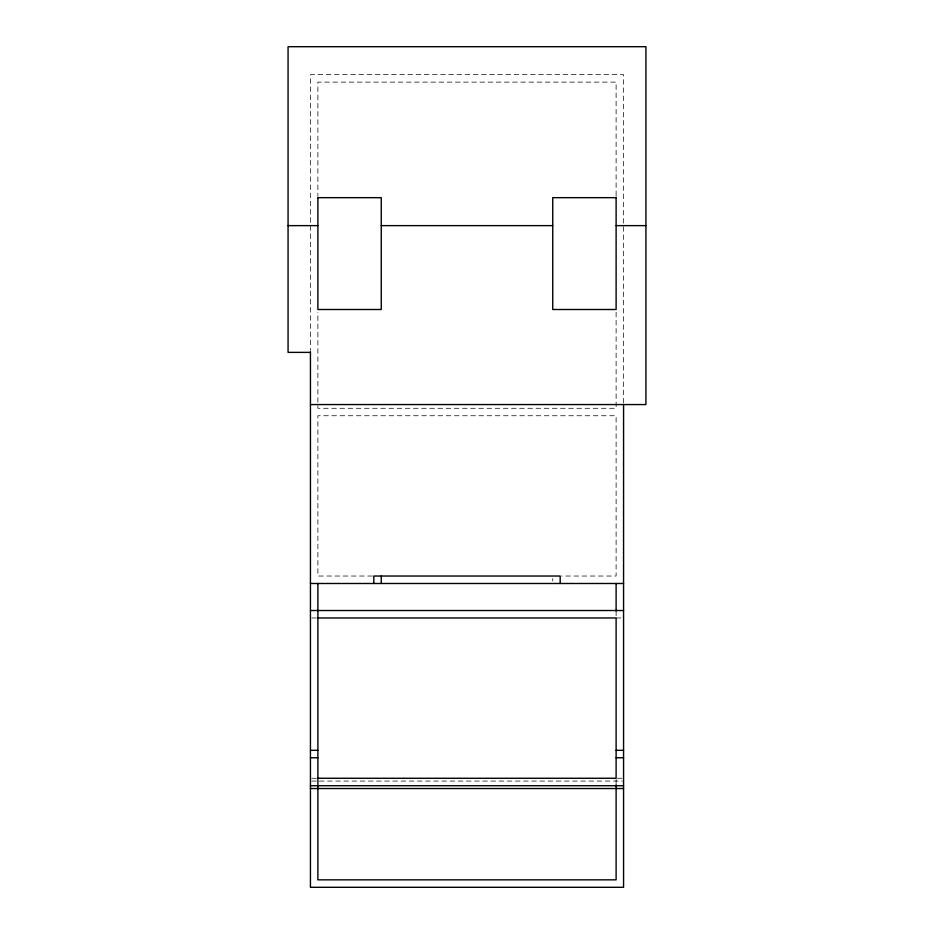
<?xml version="1.0" encoding="UTF-8"?>
<svg xmlns="http://www.w3.org/2000/svg" width="934" height="934" viewBox="0 0 934 934"><rect width="100%" height="100%" fill="white"/><g stroke="black" fill="none" stroke-linecap="round" stroke-linejoin="round"><path stroke-width="0.7" stroke-dasharray="4.67 3.5" d="M372.374 576.033L317.887 576.033L317.887 415.747L616.113 415.747L616.113 576.033L561.626 576.033M311.676 617.969L316.649 617.969M616.113 617.969L623.562 617.969M311.676 778.267L316.649 778.267M617.351 778.267L622.324 778.267M311.676 781.058L316.649 781.058M319.346 781.058L622.324 781.058M623.562 402.928L623.562 74.662L310.438 74.662L310.438 350.402M616.113 195.696L616.113 82.11L317.887 82.11L317.887 195.696M616.113 312.178L616.113 408.286L317.887 408.286L317.887 312.178M616.113 611.093L616.113 616.907M616.113 779.505L616.113 785.716M552.741 578.52L552.741 581.006"/><path stroke-width="1.4" d="M317.887 197.669L381.259 197.669L381.259 309.504L317.887 309.504L317.887 197.144M616.113 197.669L552.741 197.669L552.741 309.504L616.113 309.504L616.113 197.144M288.069 225.631L317.887 225.631M381.259 225.631L552.741 225.631M616.113 225.631L645.931 225.631M310.438 352.375L288.069 352.375L288.069 46.7L645.931 46.7L645.931 404.562L310.438 404.562M310.438 583.493L623.562 583.493M310.438 610.521L623.562 610.521M317.887 617.969L616.113 617.969L616.113 778.267L317.887 778.267M310.438 750.306L317.887 750.306M616.113 750.306L623.562 750.306M310.438 757.766L317.887 757.766M616.113 757.766L623.562 757.766M310.438 785.716L623.562 785.716M310.438 788.518L623.562 788.518M623.562 404.387L623.562 887.3L310.438 887.3L310.438 351.861M616.113 583.493L616.113 611.093M616.113 784.793L616.113 879.84L317.887 879.84L317.887 583.493M560.19 583.493L560.19 576.033L373.81 576.033L373.81 583.493M381.259 576.033L381.259 583.493"/></g></svg>
